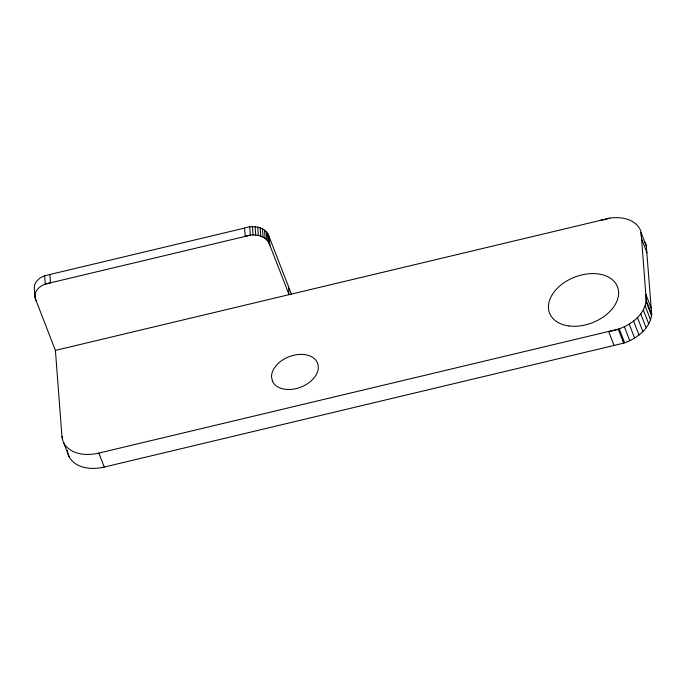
<?xml version="1.0" encoding="UTF-8"?>
<svg xmlns="http://www.w3.org/2000/svg" width="686" height="686" viewBox="0 0 686 686"><rect width="100%" height="100%" fill="white"/><g stroke="black" fill="none" stroke-linecap="round" stroke-linejoin="round"><path stroke-width="1.03" d="M614.03 345.444L608.611 331.467C626.524 329.091 649.213 314.977 645.809 294.337L651.228 308.314M67.382 450.462A36.367 24.43 -21.2 0 0 104.263 467.055L623.685 343.146C636.514 338.73 649.976 328.894 651.7 314.505L646.246 245.254A35.946 24.147 -21.2 0 0 644.643 241.884M291.499 294.328L268.2 234.26C263.544 226.363 252.508 225.231 244.542 228.086L44.65 275.746L42.275 276.767A17.536 12.725 -4.3 0 0 34.317 288.823L35.209 298.324L55.412 350.4L61.963 436.485L62.735 438.483M600.164 220.446L610.814 217.968A35.946 24.147 -21.2 0 1 640.818 231.276L641.582 238.822L647.009 252.8M55.412 350.4L609.82 218.139M61.963 436.485A36.367 24.43 -21.2 0 0 98.844 453.086L618.266 329.169L623.685 343.146M269.212 236.85L269.838 245.176C266.905 235.178 253.794 233.129 245.176 236.413L45.285 284.073L42.909 285.093A17.536 12.725 -4.3 0 0 34.952 297.149L36.221 300.914M646.538 246.608L641.118 232.631L646.281 300.528L651.7 314.505M646.195 301.969L651.623 315.946M645.166 305.973L650.585 319.95M643.331 309.969L648.75 323.946M640.75 313.871L646.169 327.848M637.474 317.584L642.893 331.561M633.59 321.022L639.009 335M629.182 324.092L634.61 338.069M624.371 326.725L629.791 340.702M619.252 328.868L624.672 342.846M98.844 453.086L104.263 467.055M63.644 442.659L69.063 456.636M288.403 286.345L289.038 294.671L268.835 242.587L268.2 234.26M267.591 233.171L268.217 241.498M266.202 231.534L266.837 239.86M264.479 230.076L265.113 238.402M262.455 228.85L263.09 237.176M260.183 227.863L260.817 236.19M257.713 227.16L258.348 235.487M255.106 226.749L255.732 235.075M252.414 226.629L253.048 234.964M249.721 226.826L250.347 235.152L245.176 236.413L244.542 228.086M49.855 274.537L50.49 282.864L45.285 284.073L44.65 275.746M272.488 381.236L271.527 377.06A24.284 16.31 -21.2 0 1 304.232 354.559A24.284 16.31 -21.2 0 1 310.432 381.527A24.284 16.31 -21.2 0 1 272.488 381.236M568.96 325.944A36.427 24.464 -21.2 0 0 618.472 290.555A36.427 24.464 -21.2 0 0 563.172 283.309A36.427 24.464 -21.2 0 0 568.96 325.944"/></g></svg>
